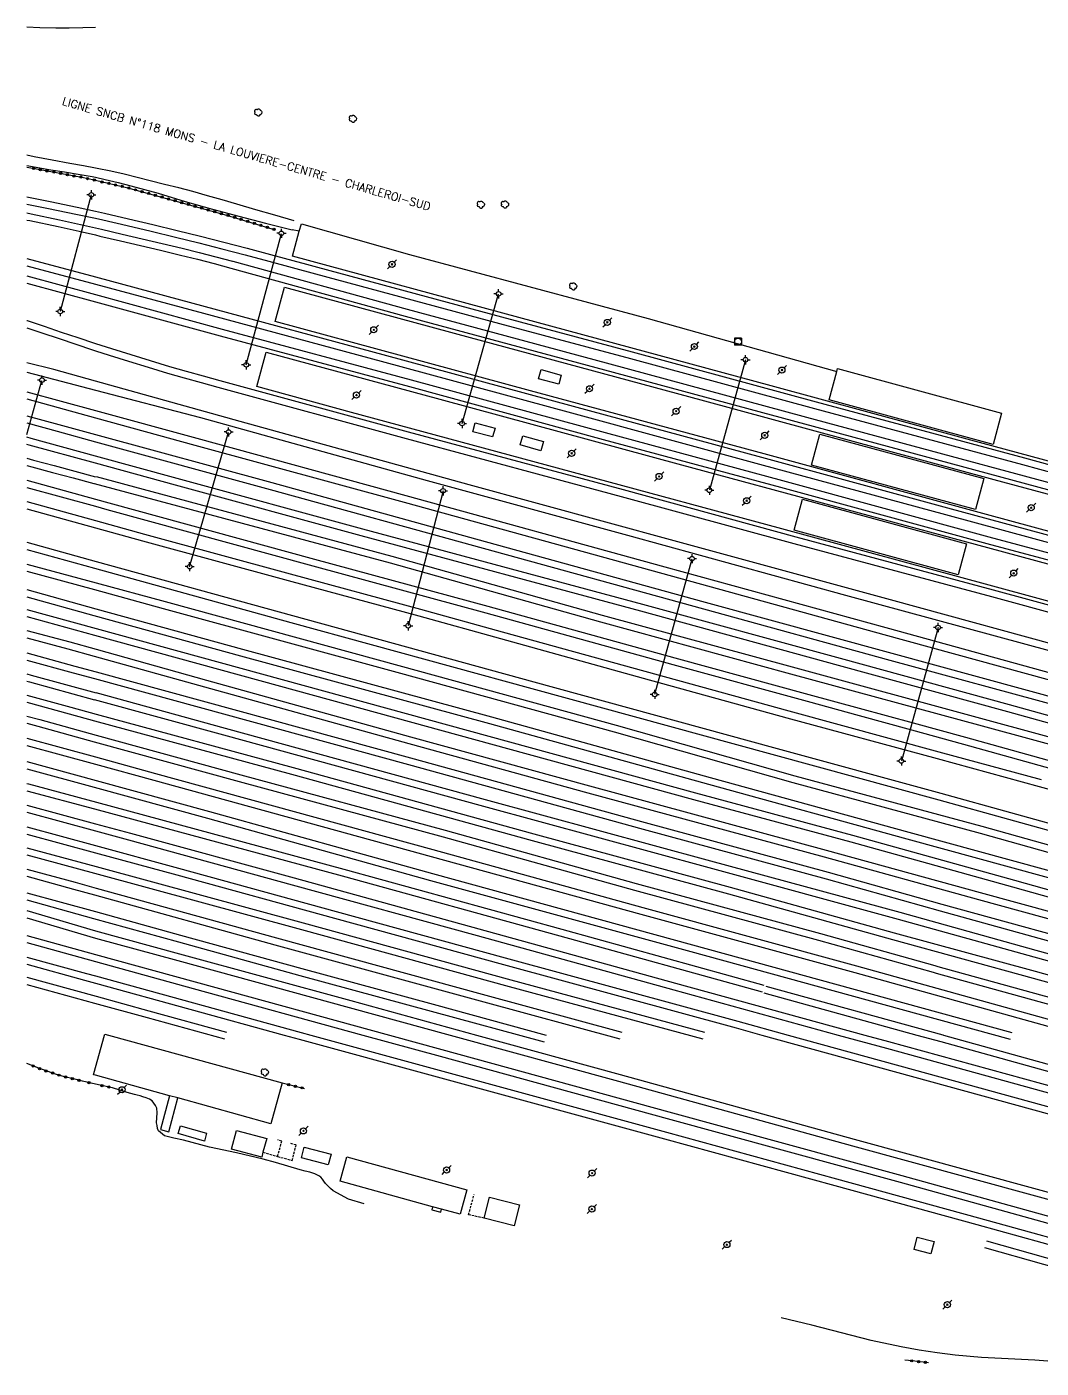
# Model space of a CAD drawing. Header units: millimetres. Extents: x 137000 to 138000, y 128000 to 128451.
# Drawn here: x 137000 to 137221.8, y 128103.1 to 128396.5 of the extents above; entities that cross this region are included whole.
import ezdxf

# ---------------------------------------------------------------- set-up
doc = ezdxf.new("R2010")
doc.units = ezdxf.units.MM
doc.linetypes.add('DASHED', pattern=[0.75, 0.5, -0.25])
doc.layers.get('0').update_dxf_attribs({"linetype": 'CONTINUOUS'})
for name, color, linetype in [('W0071', 7, 'CONTINUOUS'), ('W0104', 1, 'CONTINUOUS'), ('W0112', 1, 'DASHED'), ('W0211', 2, 'CONTINUOUS'), ('W0300', 7, 'CONTINUOUS'), ('W0322', 7, 'CONTINUOUS'), ('W0323', 7, 'CONTINUOUS'), ('W0420', 7, 'CONTINUOUS'), ('W0473', 7, 'CONTINUOUS'), ('W0610', 7, 'CONTINUOUS'), ('W0611', 7, 'CONTINUOUS'), ('W0700', 7, 'CONTINUOUS'), ('W0710', 7, 'CONTINUOUS'), ('W0989', 7, 'CONTINUOUS')]:
    doc.layers.add(name, color=color, linetype=linetype)
doc.styles.get("Standard").update_dxf_attribs({"font": 'romans.shx', "width": 0.85})

# ---------------------------------------------------------------- blocks, each defined once
blk = doc.blocks.new('T610')
for p, q in [((-0.500001, 0), (-1.000002, 0)), ((0, 0.500001), (0, 1.000002)), ((0.500001, 0), (1.000002, 0)), ((0, -0.500001), (0, -1.000002))]:
    blk.add_line(p, q)
blk.add_ellipse((0, 0), major_axis=(-0.353554, 0.353554), ratio=1, start_param=3.926990817, end_param=10.2101761242)
blk = doc.blocks.new('T300')
for p, q in [((-0.8, 0.51), (-0.86, 0.34)), ((-0.86, 0.34), (-0.86, 0.17)), ((-0.86, 0.17), (-0.74, 0.06)), ((-0.69, 0.63), (-0.8, 0.51)), ((-0.8, -0.06), (-0.74, 0.06)), ((-0.74, 0.06), (-0.69, 0.11)), ((-0.57, 0.69), (-0.69, 0.63)), ((-0.46, 0.69), (-0.57, 0.69)), ((-0.29, 0.63), (-0.46, 0.69)), ((-0.29, 0.63), (-0.17, 0.74)), ((-0.23, 0.57), (-0.29, 0.63)), ((-0.17, 0.74), (-0.06, 0.8)), ((-0.06, 0.8), (0.06, 0.8)), ((0.06, 0.8), (0.23, 0.74)), ((0.23, 0.74), (0.34, 0.63)), ((0.34, 0.63), (0.4, 0.51)), ((0.46, 0.46), (0.34, 0.46)), ((0.4, 0.51), (0.4, 0.46)), ((0.57, 0.4), (0.46, 0.46)), ((0.57, 0.4), (0.69, 0.29)), ((0.69, 0.29), (0.74, 0.17)), ((0.74, 0.06), (0.69, -0.17)), ((0.74, 0.17), (0.74, 0.06)), ((-0.8, -0.17), (-0.8, -0.06)), ((-0.8, -0.23), (-0.8, -0.17)), ((-0.74, -0.34), (-0.8, -0.23)), ((-0.69, -0.4), (-0.74, -0.34)), ((-0.51, -0.46), (-0.69, -0.4)), ((-0.4, -0.46), (-0.51, -0.46)), ((-0.4, -0.46), (-0.34, -0.46)), ((-0.34, -0.46), (-0.34, -0.4)), ((-0.34, -0.51), (-0.34, -0.46)), ((-0.29, -0.63), (-0.34, -0.51)), ((-0.17, -0.74), (-0.29, -0.63)), ((-0.06, -0.8), (-0.17, -0.74)), ((0.06, -0.8), (-0.06, -0.8)), ((0.17, -0.74), (0.06, -0.8)), ((0.23, -0.69), (0.17, -0.74)), ((0.29, -0.46), (0.23, -0.46)), ((0.29, -0.63), (0.23, -0.69)), ((0.46, -0.4), (0.29, -0.46)), ((0.34, -0.51), (0.29, -0.63)), ((0.34, -0.51), (0.34, -0.46)), ((0.57, -0.34), (0.46, -0.4)), ((0.63, -0.29), (0.57, -0.34)), ((0.69, -0.17), (0.63, -0.29))]:
    blk.add_line(p, q)
blk = doc.blocks.new('T473')
for p, q in [((-0.166667, 0.166667), (0.166667, -0.166667)), ((-0.166667, -0.166667), (0.166667, 0.166667)), ((0.500001, 0.500001), (1.000002, 1.000002)), ((-1.000002, -1.000002), (-0.500001, -0.500001))]:
    blk.add_line(p, q)
blk.add_ellipse((0, 0), major_axis=(0.471405, 0.471405), ratio=1, start_param=5.4977871438, end_param=11.780972451)
blk = doc.blocks.new('T420')
for p, q in [((0.75, 0.75), (-0.75, 0.75)), ((-0.75, 0.75), (-0.75, -0.75)), ((0.75, 0.75), (0.75, -0.75)), ((0.75, -0.75), (-0.75, -0.75))]:
    blk.add_line(p, q)
blk.add_ellipse((0, 0), major_axis=(-0.53, 0.53), ratio=1, start_param=3.926991, end_param=10.210176)
blk = doc.blocks.new('t323o')
at = {"color": 0, "linetype": 'Continuous'}
for radius in [0.25, 0.15]:
    blk.add_circle((0, 0), radius, dxfattribs=at)
blk = doc.blocks.new('t322o')
at = {"color": 0, "linetype": 'Continuous'}
for radius in [0.25, 0.15]:
    blk.add_circle((0, 0), radius, dxfattribs=at)

msp = doc.modelspace()

# ---------------------------------------------------------------- linework, layer by layer
at = {"layer": 'W0071'}
for points in [[(137015, 128365.61), (137012.42, 128366.09), (137009.43, 128366.63), (137005.54, 128367.38), (137001.64, 128368.12), (137000, 128368.42)], [(137000, 128366.2), (137005.25, 128365.27), (137008.26, 128364.79), (137011.26, 128364.32), (137014.26, 128363.77), (137015, 128363.61)], [(137058.45, 128354.09), (137054.26, 128355.29), (137050.08, 128356.5), (137045.89, 128357.71), (137042.71, 128358.65), (137039.53, 128359.59), (137036.33, 128360.49), (137033.23, 128361.29), (137030.11, 128362.05), (137027, 128362.81), (137024.13, 128363.54), (137021.27, 128364.26), (137018.39, 128364.93), (137015.41, 128365.54), (137015, 128365.61)], [(137015, 128363.61), (137017.1, 128363.15), (137019.94, 128362.47), (137022.76, 128361.76), (137028.72, 128360.11), (137034.64, 128358.34), (137040.58, 128356.62), (137046.37, 128355.08), (137052.18, 128353.59), (137057.99, 128352.09)], [(137059.54, 128351.83), (137057.99, 128352.09)], [(137015, 128319), (137005.87, 128321.55), (137000, 128323.03)], [(137000, 128321), (137015, 128317.06)], [(137230.96, 128259.65), (137188.89, 128271.21), (137141.54, 128284.12), (137096.76, 128296.38), (137046.62, 128310.18), (137015, 128319)], [(137015, 128317.06), (137037.95, 128311.04), (137087.52, 128297.32), (137131.33, 128285.3), (137179.02, 128272.21), (137231.11, 128258.08)]]:
    msp.add_lwpolyline(points, dxfattribs=at)
at = {"layer": 'W0104'}
for points in [[(137112.45, 128321.58), (137116.87, 128320.36), (137116.31, 128318.34), (137111.9, 128319.56), (137112.45, 128321.58)], [(137177.3, 128321.81), (137213.17, 128312.04), (137211.31, 128305.18), (137175.43, 128314.95), (137177.11, 128321.12)], [(137097.55, 128307.96), (137098.07, 128309.91), (137102.39, 128308.76), (137101.87, 128306.81)], [(137108.48, 128307.08), (137112.97, 128305.81), (137112.41, 128303.8), (137107.91, 128305.07), (137108.48, 128307.08)], [(137173.42, 128307.43), (137209.26, 128297.71), (137207.43, 128290.96), (137171.59, 128300.68)], [(137169.63, 128293.23), (137205.5, 128283.43), (137203.65, 128276.65), (137167.78, 128286.44)], [(137033.13, 128154.47), (137033.62, 128156.17), (137039.32, 128154.53), (137038.83, 128152.82)], [(137045.88, 128155.14), (137052.45, 128153.41), (137051.64, 128150.36), (137051.36, 128149.29), (137044.79, 128151.02)], [(137060.07, 128149.13), (137060.67, 128151.48), (137066.53, 128149.98), (137065.93, 128147.64)], [(137068.52, 128144.06), (137069.99, 128149.38), (137096.2, 128142.12), (137094.73, 128136.8), (137090.66, 128137.93), (137088.75, 128138.46)], [(137100, 128135.97), (137101.16, 128140.53), (137107.74, 128138.85), (137106.57, 128134.29)], [(137194.03, 128129.09), (137194.73, 128131.81), (137198.43, 128130.85), (137197.72, 128128.13)]]:
    msp.add_lwpolyline(points, close=True, dxfattribs=at)
for points in [[(137015, 128168.89), (137016.96, 128176)], [(137016.96, 128176), (137017.03, 128176.23), (137017.87, 128176)], [(137017.87, 128176), (137055.82, 128165.52)], [(137015, 128167.21), (137014.57, 128167.33), (137015, 128168.89)], [(137055.82, 128165.52), (137053.36, 128156.62), (137033.01, 128162.24), (137031.23, 128162.73), (137015, 128167.21)], [(137031.23, 128162.73), (137029.26, 128155.31), (137031.04, 128154.83), (137033.01, 128162.24)], [(137088.75, 128138.46), (137088.58, 128137.78), (137090.51, 128137.3), (137090.66, 128137.93)]]:
    msp.add_lwpolyline(points, dxfattribs=at)
at = {"layer": 'W0112'}
for points in [[(137054.85, 128149.46), (137055.77, 128152.81), (137054.91, 128153.05)], [(137051.64, 128150.36), (137054.85, 128149.46), (137058.03, 128148.56), (137058.89, 128151.98), (137057.73, 128152.26)], [(137100, 128135.97), (137096.6, 128136.68), (137097.8, 128141.13)]]:
    msp.add_lwpolyline(points, dxfattribs=at)
at = {"layer": 'W0211'}
for points in [[(137000, 128396.52), (137002.87, 128396.38), (137006.35, 128396.28), (137009.29, 128396.29), (137012.23, 128396.35), (137015, 128396.41)], [(137073.74, 128139.09), (137070.34, 128140.12), (137067, 128141.95), (137066.41, 128142.46), (137065.83, 128142.99), (137065.3, 128143.57), (137064.97, 128144.03), (137064.67, 128144.51), (137064.31, 128144.92), (137063.89, 128145.2), (137063.43, 128145.42), (137062.96, 128145.62), (137061.92, 128145.99), (137060.85, 128146.26), (137059.77, 128146.53), (137057.07, 128147.32), (137054.36, 128148.11), (137051.65, 128148.88), (137045.83, 128150.23), (137039.98, 128151.45), (137034.23, 128153.02), (137032.17, 128153.46), (137030.11, 128153.93), (137028.77, 128155.03), (137028.58, 128155.59), (137028.47, 128156.21), (137028.38, 128156.82), (137028.4, 128157.9), (137028.52, 128158.99), (137028.4, 128160.01), (137028.15, 128160.59), (137027.81, 128161.13), (137027.4, 128161.6), (137026.81, 128161.99), (137026.11, 128162.26), (137025.4, 128162.5), (137024.78, 128162.68), (137024.15, 128162.82), (137023.51, 128162.97), (137021.91, 128163.43), (137020.32, 128163.94), (137018.72, 128164.45)], [(137243.49, 128103.14), (137235.81, 128103.73), (137228.12, 128104.31), (137220.43, 128104.87), (137214.62, 128105.18), (137208.81, 128105.49), (137203.02, 128105.99), (137199.07, 128106.5), (137195.14, 128107.1), (137191.22, 128107.79), (137184.67, 128109.22), (137178.17, 128110.89), (137171.66, 128112.56), (137164.95, 128114.15)]]:
    msp.add_lwpolyline(points, dxfattribs=at)
at = {"layer": 'W0322'}
for points in [[(137012.14, 128165.92), (137010.18, 128166.41), (137008.22, 128166.9), (137006.28, 128167.45), (137002.6, 128168.73), (137000, 128169.78)], [(137015, 128165.28), (137012.14, 128165.92)], [(137018.72, 128164.45), (137015, 128165.28)], [(137197.22, 128104.3), (137193.61, 128104.74), (137192.03, 128104.92)]]:
    msp.add_lwpolyline(points, dxfattribs=at)
at = {"layer": 'W0323'}
for points in [[(137000, 128365.8), (137002.14, 128365.43), (137012.39, 128363.54), (137015, 128362.95)], [(137015, 128362.95), (137022.11, 128361.33), (137043.68, 128355.36), (137054.33, 128352.11)], [(137055.82, 128165.52), (137060.75, 128164.32)]]:
    msp.add_lwpolyline(points, dxfattribs=at)
at = {"layer": 'W0611'}
for points in [[(137014.1, 128359.79), (137007.31, 128334.26)], [(137047.98, 128322.6), (137055.68, 128351.33)], [(137095.18, 128309.76), (137103.17, 128338.11)], [(137157.17, 128323.7), (137149.27, 128295.15)], [(137000, 128307.37), (137003.3, 128319.2)], [(137035.61, 128278.44), (137044.11, 128307.87)], [(137091.03, 128295.05), (137083.39, 128265.52)], [(137137.31, 128250.54), (137145.48, 128280.18)], [(137199.28, 128265.13), (137191.28, 128235.94)]]:
    msp.add_lwpolyline(points, dxfattribs=at)
at = {"layer": 'W0700'}
for points in [[(137000, 128359.31), (137005.08, 128358.31), (137011.03, 128357.07), (137015, 128356.21)], [(137000, 128357.75), (137004.77, 128356.81), (137010.71, 128355.58), (137015, 128354.64)], [(137000, 128355.82), (137000.96, 128355.63), (137007.16, 128354.33), (137011.74, 128353.31), (137015, 128352.56)], [(137015, 128356.21), (137016.96, 128355.78), (137022.27, 128354.56), (137027.57, 128353.3), (137032.86, 128352), (137037.96, 128350.73), (137043.06, 128349.42), (137048.15, 128348.1), (137053.28, 128346.74), (137061.15, 128344.61), (137063.53, 128343.97)], [(137000, 128354.26), (137000.66, 128354.13), (137006.84, 128352.84), (137011.41, 128351.82), (137015, 128350.99)], [(137015, 128354.64), (137016.63, 128354.29), (137021.93, 128353.07), (137027.21, 128351.81), (137032.49, 128350.52), (137037.58, 128349.24), (137042.67, 128347.94), (137047.76, 128346.62), (137052.89, 128345.26), (137058.01, 128343.87), (137063.14, 128342.49)], [(137015, 128352.56), (137016.31, 128352.25), (137020.87, 128351.19), (137025.24, 128350.18), (137029.61, 128349.15), (137033.99, 128348.09), (137037.67, 128347.16), (137041.34, 128346.2), (137045, 128345.25)], [(137015, 128350.99), (137015.96, 128350.76), (137020.52, 128349.7), (137024.89, 128348.68), (137029.26, 128347.66), (137033.62, 128346.61), (137037.29, 128345.68), (137040.95, 128344.72), (137044.62, 128343.77)], [(137000, 128345.85), (137015, 128341.82)], [(137000, 128344.26), (137015, 128340.24)], [(137044.62, 128343.77), (137082.76, 128333.27), (137126.34, 128321.53), (137170.08, 128309.67), (137247.47, 128288.78)], [(137045.02, 128345.24), (137083.16, 128334.75), (137126.73, 128323.01), (137170.48, 128311.15), (137247.87, 128290.26)], [(137063.53, 128343.97), (137103.78, 128333.12), (137132.38, 128325.43), (137172.63, 128314.53), (137218.15, 128302.28), (137247.88, 128294.11)], [(137000, 128342.06), (137015, 128337.96)], [(137000, 128340.47), (137015, 128336.37)], [(137015, 128341.82), (137039.03, 128335.37), (137077.87, 128324.87), (137119.5, 128313.57), (137160.63, 128302.37), (137201.32, 128291.32), (137245.84, 128279.27)], [(137063.14, 128342.49), (137103.38, 128331.65), (137131.98, 128323.95), (137172.23, 128313.06), (137217.75, 128300.8), (137247.47, 128292.63)], [(137015, 128340.24), (137038.63, 128333.89), (137077.47, 128323.39), (137119.1, 128312.09), (137160.23, 128300.89), (137200.92, 128289.85), (137245.44, 128277.79)], [(137015, 128337.96), (137042.69, 128330.38), (137084.08, 128319.33), (137126.47, 128307.77), (137165.23, 128297.32), (137210.35, 128284.98), (137245.8, 128275.49)], [(137015, 128336.37), (137042.29, 128328.91), (137083.68, 128317.85), (137126.07, 128306.29), (137164.83, 128295.84), (137209.95, 128283.5), (137245.41, 128274.01)], [(137000, 128332.3), (137000.06, 128332.28), (137003.79, 128331.02), (137007.53, 128329.77), (137011.18, 128328.55), (137014.83, 128327.35), (137015, 128327.29)], [(137000, 128330.68), (137003.3, 128329.57), (137007.05, 128328.32), (137010.7, 128327.1), (137014.36, 128325.89), (137015, 128325.68)], [(137015, 128327.29), (137018.48, 128326.16), (137022.71, 128324.83), (137026.95, 128323.53), (137031.19, 128322.26), (137034.85, 128321.21), (137038.53, 128320.18), (137042.21, 128319.14)], [(137015, 128325.68), (137018.02, 128324.71), (137022.26, 128323.37), (137026.5, 128322.06), (137030.76, 128320.79), (137034.43, 128319.73), (137038.12, 128318.7), (137041.8, 128317.67), (137082.97, 128306.48), (137130.01, 128293.82), (137167.77, 128283.5), (137210.96, 128271.89), (137243.24, 128263.09)], [(137042.2, 128319.15), (137083.37, 128307.96), (137130.42, 128295.3), (137168.17, 128284.97), (137211.36, 128273.37), (137242.16, 128264.97), (137243.65, 128264.57)], [(137000, 128316.7), (137015, 128312.6)], [(137000, 128315.12), (137015, 128311.01)], [(137000, 128311.47), (137007.01, 128309.55), (137015, 128307.37)], [(137015, 128312.6), (137037.16, 128306.53), (137082.91, 128294.04), (137139.49, 128278.4), (137187.82, 128265.11), (137228.8, 128253.84)], [(137015, 128311.01), (137036.76, 128305.05), (137082.51, 128292.56), (137139.08, 128276.93), (137187.41, 128263.64), (137228.39, 128252.37)], [(137000, 128309.89), (137006.6, 128308.08), (137015, 128305.78)], [(137000.94, 128306.48), (137000, 128306.74)], [(137000.53, 128305), (137000, 128305.15)], [(137015, 128302.64), (137000.94, 128306.48)], [(137015, 128307.37), (137053.59, 128296.83), (137100.23, 128283.96), (137148.38, 128270.68), (137189.14, 128259.5), (137227.28, 128249.09)], [(137015, 128305.78), (137053.18, 128295.35), (137099.82, 128282.48), (137147.97, 128269.21), (137188.74, 128258.02), (137226.88, 128247.62)], [(137000, 128302.17), (137001.49, 128301.76), (137006, 128300.55), (137010.51, 128299.34), (137015, 128298.13)], [(137015, 128301.06), (137000.54, 128305)], [(137393.78, 128198.94), (137384.33, 128201.5), (137374.89, 128204.07), (137366.58, 128206.37), (137358.27, 128208.67), (137349.96, 128210.97), (137340.61, 128213.53), (137331.26, 128216.07), (137321.91, 128218.63), (137313.24, 128221.02), (137304.57, 128223.41), (137295.9, 128225.8), (137287.69, 128228.08), (137279.49, 128230.36), (137271.28, 128232.63), (137261.85, 128235.23), (137252.42, 128237.81), (137243, 128240.4), (137214.91, 128248.2), (137177.93, 128258.33), (137134.68, 128270.19), (137073.5, 128286.64), (137032.89, 128297.76), (137015, 128302.64)], [(137000, 128300.58), (137001.09, 128300.29), (137005.6, 128299.07), (137010.11, 128297.86), (137014.63, 128296.65)], [(137393.37, 128197.46), (137383.93, 128200.02), (137374.49, 128202.6), (137366.17, 128204.89), (137357.86, 128207.2), (137349.55, 128209.49), (137340.21, 128212.05), (137330.86, 128214.6), (137321.51, 128217.16), (137312.83, 128219.54), (137304.16, 128221.93), (137295.49, 128224.33), (137287.28, 128226.6), (137279.08, 128228.88), (137270.87, 128231.16), (137261.45, 128233.75), (137252.02, 128236.34), (137242.59, 128238.93), (137214.5, 128246.72), (137177.52, 128256.85), (137134.28, 128268.72), (137073.1, 128285.17), (137032.49, 128296.29), (137015, 128301.06)], [(137000, 128297.37), (137015, 128293.24)], [(137241.95, 128234.58), (137209.02, 128243.54), (137167.07, 128254.97), (137125.52, 128266.3), (137079.5, 128279.18), (137014.8, 128296.6)], [(137015, 128298.13), (137015.02, 128298.12)], [(137242.37, 128236.05), (137209.42, 128245.01), (137167.48, 128256.44), (137125.92, 128267.78), (137079.91, 128280.66), (137015.2, 128298.08)], [(137000, 128295.78), (137015, 128291.65)], [(137000, 128292.68), (137015, 128288.53)], [(137000, 128291.09), (137015, 128286.95)], [(137015, 128293.24), (137017.93, 128292.43), (137062.94, 128280.09), (137100.81, 128269.8), (137141.68, 128258.5), (137171.02, 128250.51)], [(137015, 128291.65), (137017.53, 128290.96), (137062.53, 128278.62), (137100.4, 128268.33), (137141.28, 128257.03), (137170.62, 128249.03)], [(137015, 128288.53), (137025.72, 128285.57), (137057.58, 128276.86), (137086.1, 128269.14), (137103.97, 128264.18), (137135.16, 128255.56), (137166.63, 128246.88), (137199.47, 128237.98), (137221.82, 128231.88)], [(137015, 128286.95), (137025.31, 128284.09), (137057.18, 128275.39), (137085.7, 128267.66), (137103.56, 128262.71), (137134.75, 128254.08), (137166.23, 128245.4), (137199.07, 128236.5), (137221.42, 128230.4)], [(137000, 128283.81), (137015.18, 128279.61)], [(137000, 128282.22), (137014.77, 128278.14)], [(137000, 128279.01), (137015.17, 128274.89)], [(137015.18, 128279.61), (137058.13, 128267.74), (137110.85, 128253.25), (137163.32, 128238.92), (137199.88, 128228.91), (137245.59, 128216.25), (137286.94, 128205.02), (137322.47, 128195.26), (137371.91, 128182.11), (137391.01, 128176.66)], [(137000, 128277.43), (137014.77, 128273.42)], [(137014.77, 128278.14), (137057.72, 128266.27), (137110.44, 128251.78), (137162.92, 128237.44), (137199.47, 128227.43), (137245.18, 128214.78), (137286.54, 128203.54), (137322.07, 128193.78), (137371.51, 128180.63), (137390.59, 128175.19)], [(137000, 128273.42), (137015.08, 128269.26)], [(137014.77, 128273.42), (137029.82, 128269.33), (137081.74, 128255.15), (137128.48, 128242.29), (137167.52, 128231.26), (137208.47, 128220.18), (137244.6, 128210.05), (137271.39, 128202.83), (137303.07, 128194.19), (137332.9, 128185.92), (137363.46, 128177.55), (137372.12, 128175.14)], [(137015.17, 128274.89), (137030.22, 128270.81), (137082.15, 128256.63), (137128.89, 128243.77), (137167.93, 128232.73), (137208.88, 128221.66), (137245.02, 128211.52), (137271.79, 128204.3), (137303.48, 128195.67), (137333.31, 128187.39), (137363.87, 128179.02), (137372.53, 128176.61)], [(137000, 128271.83), (137014.67, 128267.78)], [(137000, 128269.11), (137015.18, 128264.95)], [(137000, 128267.52), (137014.77, 128263.47)], [(137014.67, 128267.78), (137046.74, 128258.93), (137101.19, 128244.15), (137149.04, 128230.9), (137192.48, 128218.93), (137222.59, 128210.69), (137244.28, 128204.64), (137268.44, 128198.05), (137300.42, 128189.22), (137337.43, 128179.1), (137352.81, 128174.81)], [(137015.08, 128269.26), (137047.14, 128260.41), (137101.6, 128245.63), (137149.45, 128232.37), (137192.89, 128220.41), (137223, 128212.16), (137268.84, 128199.52), (137300.82, 128190.7), (137337.84, 128180.57), (137353.22, 128176.28)], [(137000, 128264.47), (137009.41, 128261.97), (137015.15, 128260.37)], [(137015.18, 128264.95), (137055.84, 128253.79), (137105.54, 128240.15), (137146.21, 128229), (137180.57, 128219.74), (137216, 128209.87), (137243.22, 128202.23), (137249.08, 128200.82), (137266.06, 128196.17), (137289.89, 128189.4), (137315.7, 128182.35), (137336.1, 128176.64)], [(137000, 128262.89), (137009, 128260.5), (137014.74, 128258.9)], [(137014.77, 128263.47), (137055.44, 128252.32), (137105.14, 128238.67), (137145.8, 128227.52), (137180.17, 128218.26), (137215.59, 128208.39), (137242.8, 128200.76), (137248.7, 128199.34), (137265.65, 128194.69), (137289.48, 128187.93), (137315.29, 128180.87), (137335.69, 128175.17)], [(137000, 128259.6), (137010.53, 128256.7), (137015.18, 128255.43)], [(137014.74, 128258.9), (137038.88, 128252.16), (137083.51, 128239.78), (137122.66, 128229.01), (137174.4, 128214.98), (137208.09, 128205.68), (137241.37, 128196.57), (137262.29, 128190.82), (137282.62, 128185.02), (137305.1, 128178.86), (137319.74, 128175.07)], [(137015.15, 128260.37), (137039.29, 128253.64), (137083.91, 128241.25), (137123.07, 128230.48), (137174.8, 128216.45), (137208.49, 128207.16), (137241.77, 128198.05), (137262.7, 128192.3), (137283.03, 128186.49), (137305.49, 128180.34), (137320.12, 128176.55)], [(137000, 128258.01), (137010.13, 128255.22), (137014.78, 128253.96)], [(137015.18, 128255.43), (137083.9, 128236.66), (137135.23, 128222.49), (137175.25, 128211.63), (137200.13, 128204.63)], [(137000, 128255), (137000.98, 128254.74), (137015.19, 128250.83)], [(137000, 128253.42), (137000.58, 128253.26), (137014.78, 128249.35)], [(137014.78, 128253.96), (137083.49, 128235.19), (137134.82, 128221.01), (137174.84, 128210.16), (137199.72, 128203.16)], [(137000, 128250.37), (137009.64, 128247.71), (137015.19, 128246.21)], [(137284.7, 128175.22), (137260.48, 128181.95), (137231.99, 128189.81), (137220.32, 128193.02), (137190.61, 128201.31), (137149.19, 128212.59), (137099.93, 128226), (137043.05, 128241.57), (137014.78, 128249.35)], [(137285.11, 128176.69), (137260.88, 128183.43), (137232.4, 128191.29), (137220.72, 128194.5), (137191.02, 128202.79), (137149.59, 128214.06), (137100.33, 128227.47), (137043.46, 128243.04), (137015.19, 128250.83)], [(137171.02, 128250.51), (137182, 128247.5), (137193.86, 128244.26), (137205.28, 128241.12), (137214.17, 128238.65), (137223.06, 128236.17), (137231.95, 128233.7), (137237.43, 128232.2), (137242.92, 128230.69), (137248.4, 128229.19)], [(137000, 128248.78), (137009.24, 128246.24), (137014.79, 128244.74)], [(137170.62, 128249.03), (137182.04, 128245.9), (137193.46, 128242.78), (137204.87, 128239.64), (137213.76, 128237.17), (137222.65, 128234.7), (137231.54, 128232.23), (137237.03, 128230.72), (137242.51, 128229.22), (137248, 128227.71)], [(137000, 128245.78), (137002.84, 128245), (137015.16, 128241.62)], [(137000, 128244.2), (137002.43, 128243.53), (137014.75, 128240.14)], [(137014.79, 128244.74), (137057.87, 128233.07), (137110.49, 128218.56), (137153.43, 128206.87), (137189.3, 128196.89), (137220.1, 128188.48), (137244.09, 128181.81), (137267.73, 128175.22)], [(137015.19, 128246.21), (137058.28, 128234.55), (137110.89, 128220.04), (137153.83, 128208.34), (137189.71, 128198.37), (137220.51, 128189.95), (137244.5, 128183.29), (137268.14, 128176.7)], [(137000, 128240.93), (137015, 128236.83)], [(137015.16, 128241.62), (137046.81, 128232.92), (137091.49, 128220.79), (137133.26, 128209.17), (137173.54, 128198.23), (137198.6, 128191.21), (137199.25, 128191.03), (137221.71, 128184.82), (137251.11, 128176.89)], [(137000, 128239.35), (137015, 128235.24)], [(137014.75, 128240.14), (137046.41, 128231.44), (137091.08, 128219.32), (137132.86, 128207.69), (137173.14, 128196.76), (137198.19, 128189.73), (137198.84, 128189.55), (137221.32, 128183.35), (137250.71, 128175.41)], [(137000, 128235.85), (137015.16, 128231.7)], [(137015, 128236.83), (137028.15, 128233.23), (137088.81, 128216.57), (137134.72, 128203.9), (137181.44, 128191.14), (137223.68, 128179.39)], [(137015, 128235.24), (137027.75, 128231.75), (137088.41, 128215.09), (137134.31, 128202.43), (137181.04, 128189.67), (137223.27, 128177.91)], [(137000, 128234.26), (137014.75, 128230.23)], [(137000, 128231.04), (137000.34, 128230.95), (137015.21, 128226.93)], [(137000, 128229.45), (137014.81, 128225.45)], [(137014.75, 128230.23), (137039.53, 128223.46), (137088.28, 128209.84), (137145.18, 128194.26), (137183.68, 128183.67), (137215.02, 128175.1)], [(137015.16, 128231.7), (137039.94, 128224.93), (137088.69, 128211.32), (137145.59, 128195.74), (137184.08, 128185.15), (137215.42, 128176.58)], [(137221.42, 128230.4), (137246.93, 128223.39)], [(137000, 128226.3), (137015, 128222.23)], [(137015.21, 128226.93), (137069.34, 128212.31), (137116.97, 128199.16), (137161.19, 128186.92)], [(137000, 128224.72), (137015, 128220.64)], [(137014.81, 128225.45), (137068.94, 128210.84), (137116.57, 128197.69), (137160.78, 128185.45)], [(137000, 128221.55), (137015, 128217.46)], [(137015, 128222.23), (137022.66, 128220.15), (137058.43, 128210.36), (137098.87, 128199.23), (137141.88, 128187.34), (137183.25, 128176)], [(137015, 128220.64), (137022.25, 128218.67), (137058.03, 128208.89), (137098.46, 128197.76), (137141.48, 128185.87), (137177.46, 128176)], [(137000, 128219.97), (137015, 128215.87)], [(137015, 128217.46), (137033.19, 128212.49), (137067.68, 128203.01), (137104.64, 128192.92), (137155.52, 128179.02), (137166.47, 128176)], [(137000, 128216.97), (137015.17, 128212.85)], [(137000, 128215.39), (137014.77, 128211.38)], [(137015, 128215.87), (137032.78, 128211.01), (137067.28, 128201.54), (137104.24, 128191.44), (137155.11, 128177.55), (137160.72, 128176)], [(137000, 128212.31), (137010.6, 128209.41), (137015.17, 128208.15)], [(137014.77, 128211.38), (137060.05, 128199.08), (137105.48, 128186.62), (137147.83, 128175.17)], [(137015.17, 128212.85), (137060.45, 128200.56), (137105.88, 128188.1), (137148.23, 128176.64)], [(137000, 128210.72), (137010.19, 128207.94), (137014.77, 128206.67)], [(137000, 128207.14), (137015, 128203)], [(137000, 128205.56), (137014.59, 128201.53)], [(137014.77, 128206.67), (137054.23, 128195.76), (137099.16, 128183.47), (137129.69, 128175.15)], [(137015.17, 128208.15), (137054.63, 128197.24), (137099.56, 128184.94), (137130.1, 128176.63)], [(137000, 128203.22), (137015, 128198.8)], [(137015, 128203), (137033.6, 128197.87), (137060.12, 128190.53), (137088.86, 128182.74), (137113.54, 128176)], [(137199.72, 128203.16), (137238.97, 128192.34)], [(137200.13, 128204.63), (137239.38, 128193.82)], [(137000, 128201.63), (137015, 128197.21)], [(137014.59, 128201.53), (137033.19, 128196.4), (137059.72, 128189.05), (137088.46, 128181.26), (137113.14, 128174.52)], [(137000, 128197.8), (137015, 128193.65)], [(137015, 128198.8), (137033.4, 128193.78), (137033.4, 128193.78), (137070.89, 128183.53), (137098.34, 128176)], [(137015, 128197.21), (137032.99, 128192.3), (137070.48, 128182.06), (137092.55, 128176)], [(137000, 128196.21), (137015, 128192.07)], [(137015, 128193.65), (137036.81, 128187.63), (137079.31, 128176)], [(137000, 128193.07), (137013.05, 128189.47), (137015, 128188.94)], [(137000, 128191.48), (137012.64, 128188), (137015, 128187.35)], [(137015, 128192.07), (137036.4, 128186.16), (137073.51, 128176)], [(137000, 128188.65), (137015.18, 128184.48)], [(137015, 128188.94), (137059.98, 128176.58), (137062.08, 128176)], [(137000, 128187.07), (137014.77, 128183)], [(137015, 128187.35), (137056.31, 128176)], [(137161.21, 128185.2), (137194.66, 128176)], [(137161.62, 128186.68), (137200.3, 128176.04), (137200.43, 128176)], [(137014.77, 128183), (137026.3, 128179.83), (137043.22, 128175.18)], [(137015.18, 128184.48), (137026.71, 128181.31), (137043.63, 128176.65)], [(137056.31, 128176), (137059.58, 128175.1), (137089.77, 128166.83), (137139.47, 128153.29), (137176.68, 128143.09), (137207.72, 128134.59), (137236.19, 128126.68)], [(137062.08, 128176), (137090.17, 128168.3), (137139.88, 128154.76), (137177.08, 128144.57), (137208.12, 128136.06), (137236.6, 128128.15)], [(137073.51, 128176), (137090.36, 128171.39), (137140.02, 128157.76), (137190.99, 128143.84), (137231.18, 128132.67)], [(137079.31, 128176), (137090.77, 128172.87), (137140.42, 128159.24), (137191.39, 128145.32), (137231.59, 128134.15)], [(137092.55, 128176), (137129.38, 128165.89), (137180.56, 128151.78), (137233.09, 128137.39)], [(137098.34, 128176), (137129.79, 128167.37), (137180.96, 128153.26), (137233.5, 128138.86)], [(137160.72, 128176), (137193.42, 128166.98), (137227.63, 128157.58)], [(137166.47, 128176), (137193.83, 128168.45), (137228.03, 128159.05)], [(137177.46, 128176), (137188.02, 128173.1), (137228.94, 128161.87)], [(137183.25, 128176), (137188.43, 128174.58), (137229.35, 128163.35)], [(137194.66, 128176), (137199.89, 128174.56), (137227.92, 128166.79)], [(137200.43, 128176), (137228.33, 128168.27)], [(137209.44, 128129.53), (137235.24, 128122.26)], [(137209.86, 128131), (137235.66, 128123.74)]]:
    msp.add_lwpolyline(points, dxfattribs=at)
at = {"layer": 'W0710'}
for points in [[(137059.54, 128351.83), (137060.06, 128353.41), (137083.67, 128346.75), (137135.9, 128332.7), (137177.11, 128321.12)], [(137247.72, 128294.95), (137205.61, 128306.35), (137162.78, 128318), (137107.56, 128332.97), (137058.08, 128346.33), (137059.54, 128351.83)], [(137245.62, 128280.19), (137209.84, 128289.86), (137161.23, 128303.09), (137110.15, 128316.88), (137054.33, 128332.05), (137056.35, 128339.58), (137096.93, 128328.58), (137147.39, 128314.91), (137211.45, 128297.5), (137247.27, 128287.9)], [(137243.38, 128265.44), (137210.48, 128274.4), (137165.1, 128286.74), (137121.48, 128298.55), (137071, 128312.18), (137050.32, 128317.84), (137052.37, 128325.38), (137090.31, 128315.06), (137143.17, 128300.74), (137210.12, 128282.63), (137245.08, 128273.18)]]:
    msp.add_lwpolyline(points, dxfattribs=at)

# ---------------------------------------------------------------- block references
at = {"layer": 'W0300', "rotation": 359.9999899820874}
for p in [(137050.66, 128377.76), (137071.36, 128376.38), (137099.34, 128357.6), (137104.61, 128357.63), (137119.54, 128339.72), (137052.1, 128167.82)]:
    msp.add_blockref('T300', p, dxfattribs=at)
at = {"layer": 'W0322'}
for p, rotation in [((137001.39, 128169.22), 157.9482496048766), ((137002.78, 128168.67), 160.7522349006945), ((137004.2, 128168.17), 160.7522349006945), ((137005.62, 128167.68), 160.7522349006945), ((137007.05, 128167.23), 164.4135515116142), ((137008.49, 128166.84), 165.8398888372861), ((137009.95, 128166.47), 165.8398888372861), ((137011.4, 128166.1), 165.874328686492), ((137013.6, 128165.59), 167.3906403582496), ((137016.46, 128164.95), 167.3848348226133), ((137017.93, 128164.62), 167.3848348226133), ((137193.52, 128104.75), 173.1715975497186), ((137195.01, 128104.57), 173.1734675954003), ((137196.5, 128104.39), 173.1734675954003)]:
    msp.add_blockref('t322o', p, dxfattribs=dict(at, rotation=rotation))
at = {"layer": 'W0323'}
for p, rotation in [((137001.48, 128365.55), 350.4114361149009), ((137002.96, 128365.28), 349.5207264761827), ((137004.43, 128365.01), 349.5207264761827), ((137005.91, 128364.74), 349.5207264761827), ((137007.38, 128364.47), 349.5207264761827), ((137008.86, 128364.19), 349.5207264761827), ((137010.33, 128363.92), 349.5207264761827), ((137011.81, 128363.65), 349.5207264761827), ((137013.27, 128363.34), 347.2014357636557), ((137014.74, 128363.01), 347.2014357636557), ((137016.46, 128362.61), 347.1908591502357), ((137017.93, 128362.28), 347.1908591502357), ((137019.39, 128361.95), 347.1908591502357), ((137020.85, 128361.62), 347.1908591502357), ((137022.31, 128361.27), 344.529332708324), ((137023.76, 128360.87), 344.529332708324), ((137025.2, 128360.47), 344.529332708324), ((137026.65, 128360.07), 344.529332708324), ((137028.09, 128359.67), 344.529332708324), ((137029.54, 128359.27), 344.529332708324), ((137030.98, 128358.87), 344.529332708324), ((137032.43, 128358.47), 344.529332708324), ((137033.88, 128358.07), 344.529332708324), ((137035.32, 128357.67), 344.529332708324), ((137036.77, 128357.27), 344.529332708324), ((137038.21, 128356.87), 344.529332708324), ((137039.66, 128356.47), 344.529332708324), ((137041.1, 128356.07), 344.529332708324), ((137042.55, 128355.67), 344.529332708324), ((137043.99, 128355.26), 343.0388605191998), ((137045.43, 128354.83), 343.0388605191998), ((137046.86, 128354.39), 343.0388605191998), ((137048.3, 128353.95), 343.0388605191998), ((137049.73, 128353.51), 343.0388605191998), ((137051.17, 128353.08), 343.0388605191998), ((137052.6, 128352.64), 343.0388605191998), ((137054.04, 128352.2), 343.0388605191998), ((137057.28, 128165.17), 346.2815304873491), ((137058.73, 128164.81), 346.2815304873491), ((137060.19, 128164.46), 346.2815304873491)]:
    msp.add_blockref('t323o', p, dxfattribs=dict(at, rotation=rotation))
at = {"layer": 'W0420'}
msp.add_blockref('T420', (137155.53, 128327.64), dxfattribs=at)
at = {"layer": 'W0473', "rotation": 359.9999899820874}
for p in [(137079.86, 128344.57), (137126.95, 128331.87), (137075.88, 128330.26), (137145.99, 128326.6), (137165.13, 128321.45), (137072.08, 128315.99), (137123.05, 128317.36), (137141.99, 128312.45), (137161.37, 128307.17), (137119.14, 128303.24), (137138.27, 128298.18), (137157.43, 128292.87), (137219.64, 128291.36), (137215.83, 128277.03), (137020.82, 128164.04), (137060.5, 128155.04), (137091.8, 128146.48), (137123.63, 128145.8), (137123.57, 128137.95), (137153.09, 128130.17), (137201.31, 128117.04)]:
    msp.add_blockref('T473', p, dxfattribs=at)
at = {"layer": 'W0610', "rotation": 359.9999899820874}
for p in [(137014.11, 128359.77), (137055.68, 128351.36), (137103.16, 128338.12), (137007.31, 128334.26), (137047.98, 128322.6), (137157.17, 128323.7), (137003.31, 128319.25), (137044.12, 128307.91), (137095.18, 128309.75), (137091.03, 128295.04), (137149.26, 128295.16), (137035.61, 128278.45), (137145.48, 128280.2), (137083.39, 128265.52), (137199.28, 128265.13), (137137.31, 128250.51), (137191.25, 128235.94)]:
    msp.add_blockref('T610', p, dxfattribs=at)

# ---------------------------------------------------------------- texts
at = {"layer": 'W0989'}
msp.add_text('LIGNE SNCB N°118 MONS - LA LOUVIERE-CENTRE - CHARLEROI-SUD', height=1.75, rotation=343.9051, dxfattribs=at).set_placement((137007.58, 128379.51))

doc.saveas('drawing.dxf')
